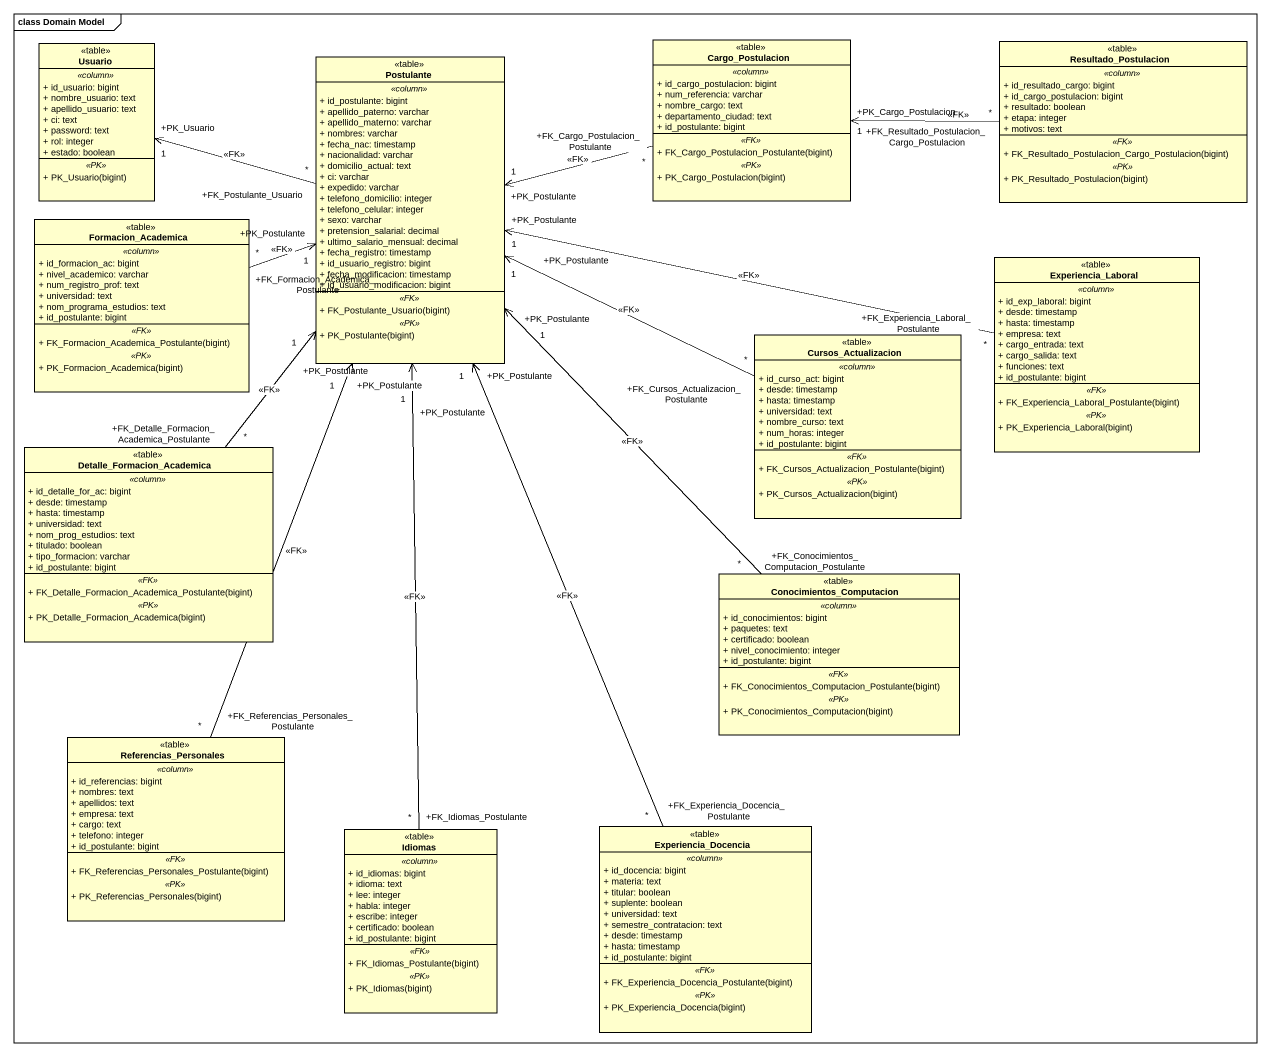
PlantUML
@startuml
mainframe class Domain Model
hide circle
hide empty members
skinparam classAttributeIconSize 0
class Usuario <<table>> {
  .. <<column>> ..
  + id_usuario: bigint
  + nombre_usuario: text
  + apellido_usuario: text
  + ci: text
  + password: text
  + rol: integer
  + estado: boolean
  .. <<PK>> ..
  + PK_Usuario(bigint)
}
class Cargo_Postulacion <<table>> {
  .. <<column>> ..
  + id_cargo_postulacion: bigint
  + num_referencia: varchar
  + nombre_cargo: text
  + departamento_ciudad: text
  + id_postulante: bigint
  .. <<FK>> ..
  + FK_Cargo_Postulacion_Postulante(bigint)
  .. <<PK>> ..
  + PK_Cargo_Postulacion(bigint)
}
class Resultado_Postulacion <<table>> {
  .. <<column>> ..
  + id_resultado_cargo: bigint
  + id_cargo_postulacion: bigint
  + resultado: boolean
  + etapa: integer
  + motivos: text
  .. <<FK>> ..
  + FK_Resultado_Postulacion_Cargo_Postulacion(bigint)
  .. <<PK>> ..
  + PK_Resultado_Postulacion(bigint)
}
class Postulante <<table>> {
  .. <<column>> ..
  + id_postulante: bigint
  + apellido_paterno: varchar
  + apellido_materno: varchar
  + nombres: varchar
  + fecha_nac: timestamp
  + nacionalidad: varchar
  + domicilio_actual: text
  + ci: varchar
  + expedido: varchar
  + telefono_domicilio: integer
  + telefono_celular: integer
  + sexo: varchar
  + pretension_salarial: decimal
  + ultimo_salario_mensual: decimal
  + fecha_registro: timestamp
  + id_usuario_registro: bigint
  + fecha_modificacion: timestamp
  + id_usuario_modificacion: bigint
  .. <<FK>> ..
  + FK_Postulante_Usuario(bigint)
  .. <<PK>> ..
  + PK_Postulante(bigint)
}
class Formacion_Academica <<table>> {
  .. <<column>> ..
  + id_formacion_ac: bigint
  + nivel_academico: varchar
  + num_registro_prof: text
  + universidad: text
  + nom_programa_estudios: text
  + id_postulante: bigint
  .. <<FK>> ..
  + FK_Formacion_Academica_Postulante(bigint)
  .. <<PK>> ..
  + PK_Formacion_Academica(bigint)
}
class Experiencia_Laboral <<table>> {
  .. <<column>> ..
  + id_exp_laboral: bigint
  + desde: timestamp
  + hasta: timestamp
  + empresa: text
  + cargo_entrada: text
  + cargo_salida: text
  + funciones: text
  + id_postulante: bigint
  .. <<FK>> ..
  + FK_Experiencia_Laboral_Postulante(bigint)
  .. <<PK>> ..
  + PK_Experiencia_Laboral(bigint)
}
class Cursos_Actualizacion <<table>> {
  .. <<column>> ..
  + id_curso_act: bigint
  + desde: timestamp
  + hasta: timestamp
  + universidad: text
  + nombre_curso: text
  + num_horas: integer
  + id_postulante: bigint
  .. <<FK>> ..
  + FK_Cursos_Actualizacion_Postulante(bigint)
  .. <<PK>> ..
  + PK_Cursos_Actualizacion(bigint)
}
class Detalle_Formacion_Academica <<table>> {
  .. <<column>> ..
  + id_detalle_for_ac: bigint
  + desde: timestamp
  + hasta: timestamp
  + universidad: text
  + nom_prog_estudios: text
  + titulado: boolean
  + tipo_formacion: varchar
  + id_postulante: bigint
  .. <<FK>> ..
  + FK_Detalle_Formacion_Academica_Postulante(bigint)
  .. <<PK>> ..
  + PK_Detalle_Formacion_Academica(bigint)
}
class Conocimientos_Computacion <<table>> {
  .. <<column>> ..
  + id_conocimientos: bigint
  + paquetes: text
  + certificado: boolean
  + nivel_conocimiento: integer
  + id_postulante: bigint
  .. <<FK>> ..
  + FK_Conocimientos_Computacion_Postulante(bigint)
  .. <<PK>> ..
  + PK_Conocimientos_Computacion(bigint)
}
class Referencias_Personales <<table>> {
  .. <<column>> ..
  + id_referencias: bigint
  + nombres: text
  + apellidos: text
  + empresa: text
  + cargo: text
  + telefono: integer
  + id_postulante: bigint
  .. <<FK>> ..
  + FK_Referencias_Personales_Postulante(bigint)
  .. <<PK>> ..
  + PK_Referencias_Personales(bigint)
}
class Experiencia_Docencia <<table>> {
  .. <<column>> ..
  + id_docencia: bigint
  + materia: text
  + titular: boolean
  + suplente: boolean
  + universidad: text
  + semestre_contratacion: text
  + desde: timestamp
  + hasta: timestamp
  + id_postulante: bigint
  .. <<FK>> ..
  + FK_Experiencia_Docencia_Postulante(bigint)
  .. <<PK>> ..
  + PK_Experiencia_Docencia(bigint)
}
class Idiomas <<table>> {
  .. <<column>> ..
  + id_idiomas: bigint
  + idioma: text
  + lee: integer
  + habla: integer
  + escribe: integer
  + certificado: boolean
  + id_postulante: bigint
  .. <<FK>> ..
  + FK_Idiomas_Postulante(bigint)
  .. <<PK>> ..
  + PK_Idiomas(bigint)
}
Cargo_Postulacion "+FK_Cargo_Postulacion_Postulante\n*" -left-> "+PK_Postulante\n1" Postulante : <<FK>>
Resultado_Postulacion "+FK_Resultado_Postulacion_Cargo_Postulacion\n*" -left-> "+PK_Cargo_Postulacion\n1" Cargo_Postulacion : <<FK>>
Postulante "+FK_Postulante_Usuario\n*" -left-> "+PK_Usuario\n1" Usuario : <<FK>>
Formacion_Academica "+FK_Formacion_Academica_Postulante\n*" -right-> "+PK_Postulante\n1" Postulante : <<FK>>
Experiencia_Laboral "+FK_Experiencia_Laboral_Postulante\n*" -left-> "+PK_Postulante\n1" Postulante : <<FK>>
Cursos_Actualizacion "+FK_Cursos_Actualizacion_Postulante\n*" -left-> "+PK_Postulante\n1" Postulante : <<FK>>
Detalle_Formacion_Academica "+FK_Detalle_Formacion_Academica_Postulante\n*" -up-> "+PK_Postulante\n1" Postulante : <<FK>>
Conocimientos_Computacion "+FK_Conocimientos_Computacion_Postulante\n*" -up-> "+PK_Postulante\n1" Postulante : <<FK>>
Referencias_Personales "+FK_Referencias_Personales_Postulante\n*" -up-> "+PK_Postulante\n1" Postulante : <<FK>>
Experiencia_Docencia "+FK_Experiencia_Docencia_Postulante\n*" -up-> "+PK_Postulante\n1" Postulante : <<FK>>
Idiomas "+FK_Idiomas_Postulante\n*" -up-> "+PK_Postulante\n1" Postulante : <<FK>>
@enduml
